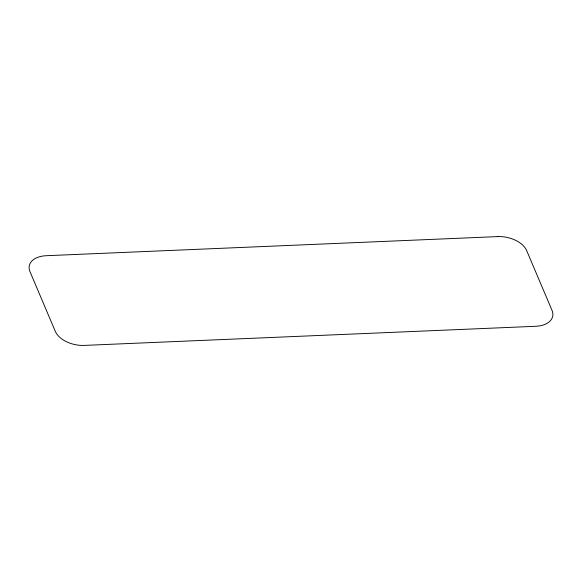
<?xml version="1.0" encoding="UTF-8"?>
<svg xmlns="http://www.w3.org/2000/svg" width="582" height="582" viewBox="0 0 582 582"><rect width="100%" height="100%" fill="white"/><g stroke="black" fill="none" stroke-linecap="round" stroke-linejoin="round"><path stroke-width="0.87" d="M497.763 236.598L46.211 255.716A23.782 14.448 12.1 0 0 29.973 271.619L55.326 331.405A23.782 14.448 12.1 0 0 84.237 345.402L535.789 326.284A23.782 14.448 12.1 0 0 552.027 310.381L526.674 250.595A23.782 14.448 12.1 0 0 497.763 236.598"/></g></svg>
